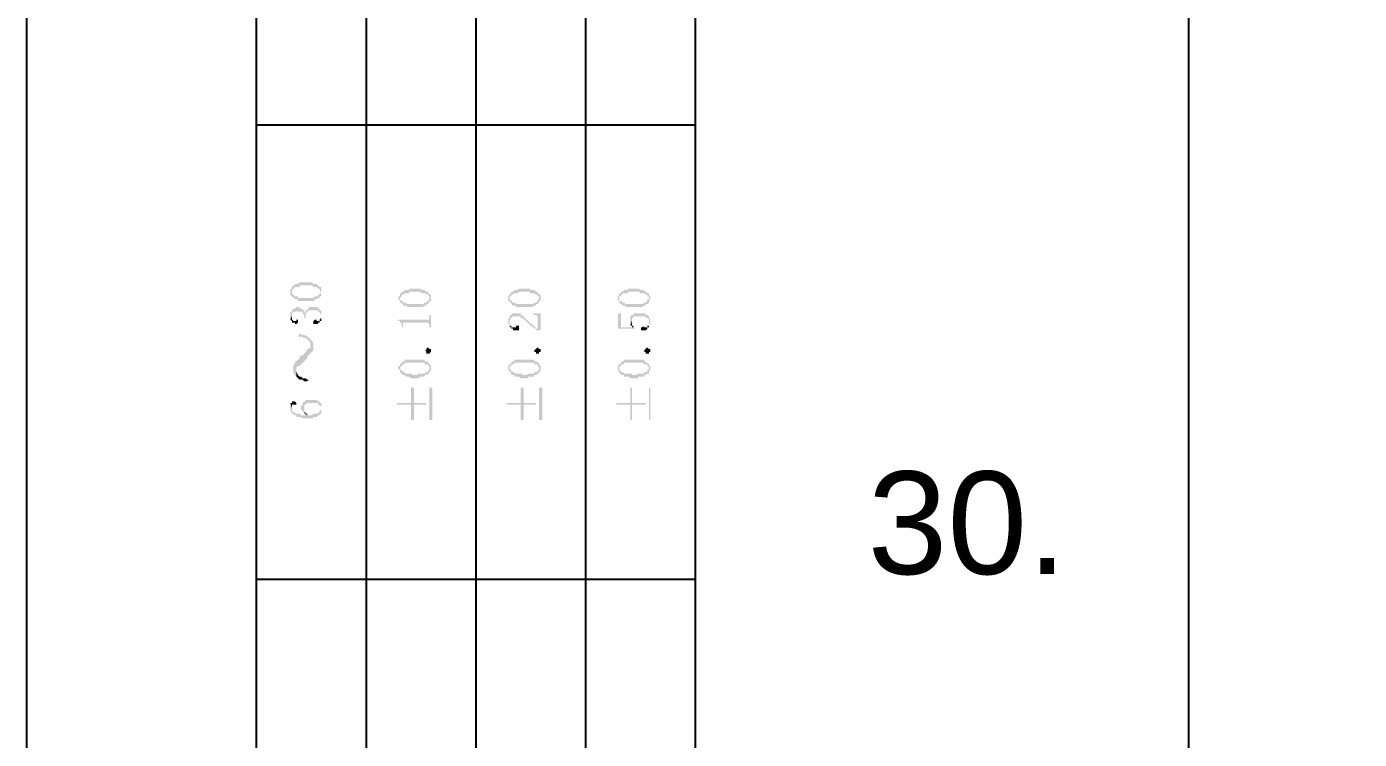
# Model space of a CAD drawing. Header units: millimetres. Extents: x 7018 to 13530, y 4187 to 5692.
# Drawn here: x 9367.76 to 9406.68, y 5013 to 5033.81 of the extents above; entities that cross this region are included whole.
import ezdxf

# ---------------------------------------------------------------- set-up
doc = ezdxf.new("R2010")
doc.units = ezdxf.units.MM
doc.styles.get("Standard").update_dxf_attribs({"font": 'arial.ttf'})

msp = doc.modelspace()

# ---------------------------------------------------------------- hatches: boundary and pattern name
at = {"transparency": 33554559}
for points in [[(9375.462, 5026.07), (9375.462, 5026.025), (9375.462, 5025.98), (9375.462, 5025.98), (9375.507, 5025.935), (9375.507, 5026.07), (9375.507, 5026.115), (9375.507, 5026.115), (9375.553, 5026.16), (9375.553, 5026.16), (9375.598, 5026.205), (9375.733, 5026.205), (9375.733, 5026.251), (9376.094, 5026.251), (9376.139, 5026.205), (9376.229, 5026.205), (9376.275, 5026.16), (9376.32, 5026.16), (9376.32, 5026.115), (9376.32, 5026.07), (9376.365, 5026.07), (9376.365, 5026.205), (9376.32, 5026.205), (9376.275, 5026.251), (9376.275, 5026.251), (9376.229, 5026.296), (9376.139, 5026.296), (9376.094, 5026.341), (9375.733, 5026.341), (9375.688, 5026.296), (9375.598, 5026.296), (9375.598, 5026.251), (9375.553, 5026.251), (9375.507, 5026.205), (9375.507, 5026.16), (9375.462, 5026.16)], [(9375.507, 5025.935), (9375.507, 5025.935), (9375.553, 5025.89), (9375.598, 5025.89), (9375.598, 5025.844), (9375.688, 5025.844), (9375.688, 5025.799), (9376.139, 5025.799), (9376.184, 5025.844), (9376.229, 5025.844), (9376.275, 5025.89), (9376.32, 5025.89), (9376.32, 5025.935), (9376.365, 5025.935), (9376.365, 5025.98), (9376.365, 5026.025), (9376.365, 5026.07), (9376.365, 5026.115), (9376.365, 5026.16), (9376.365, 5026.205), (9376.365, 5026.025), (9376.32, 5026.025), (9376.32, 5025.98), (9376.275, 5025.98), (9376.275, 5025.935), (9376.184, 5025.935), (9376.139, 5025.89), (9375.688, 5025.89), (9375.688, 5025.935), (9375.598, 5025.935), (9375.553, 5025.98), (9375.553, 5025.98), (9375.507, 5026.025), (9375.507, 5026.07)], [(9378.621, 5025.89), (9378.621, 5025.844), (9378.667, 5025.799), (9378.667, 5025.754), (9378.667, 5025.89), (9378.667, 5025.89), (9378.712, 5025.935), (9378.712, 5025.98), (9378.757, 5025.98), (9378.802, 5026.025), (9378.937, 5026.025), (9378.937, 5026.07), (9379.253, 5026.07), (9379.298, 5026.025), (9379.434, 5026.025), (9379.434, 5025.98), (9379.479, 5025.98), (9379.524, 5025.935), (9379.524, 5025.89), (9379.524, 5026.025), (9379.479, 5026.025), (9379.479, 5026.07), (9379.434, 5026.07), (9379.389, 5026.115), (9379.298, 5026.115), (9379.253, 5026.16), (9378.937, 5026.16), (9378.937, 5026.115), (9378.802, 5026.115), (9378.757, 5026.07), (9378.712, 5026.07), (9378.712, 5026.025), (9378.667, 5026.025), (9378.667, 5025.98), (9378.667, 5025.935), (9378.621, 5025.935)], [(9378.667, 5025.754), (9378.712, 5025.754), (9378.712, 5025.709), (9378.757, 5025.709), (9378.757, 5025.664), (9378.847, 5025.664), (9378.892, 5025.619), (9379.344, 5025.619), (9379.344, 5025.664), (9379.434, 5025.664), (9379.434, 5025.709), (9379.479, 5025.709), (9379.524, 5025.754), (9379.524, 5025.799), (9379.569, 5025.799), (9379.569, 5025.844), (9379.569, 5025.89), (9379.569, 5025.935), (9379.569, 5025.98), (9379.524, 5025.98), (9379.524, 5026.025), (9379.524, 5025.844), (9379.524, 5025.844), (9379.479, 5025.799), (9379.479, 5025.799), (9379.434, 5025.754), (9379.389, 5025.754), (9379.344, 5025.709), (9378.847, 5025.709), (9378.847, 5025.754), (9378.757, 5025.754), (9378.757, 5025.799), (9378.712, 5025.799), (9378.667, 5025.844), (9378.667, 5025.89)], [(9381.826, 5025.89), (9381.826, 5025.799), (9381.871, 5025.799), (9381.871, 5025.754), (9381.871, 5025.89), (9381.871, 5025.935), (9381.916, 5025.935), (9381.916, 5025.98), (9381.961, 5025.98), (9382.006, 5026.025), (9382.097, 5026.025), (9382.142, 5026.07), (9382.458, 5026.07), (9382.458, 5026.025), (9382.593, 5026.025), (9382.638, 5025.98), (9382.683, 5025.98), (9382.683, 5025.935), (9382.729, 5025.935), (9382.729, 5025.89), (9382.729, 5026.025), (9382.683, 5026.025), (9382.683, 5026.07), (9382.638, 5026.07), (9382.593, 5026.115), (9382.458, 5026.115), (9382.458, 5026.16), (9382.142, 5026.16), (9382.097, 5026.115), (9382.006, 5026.115), (9381.961, 5026.07), (9381.916, 5026.07), (9381.916, 5026.025), (9381.871, 5026.025), (9381.871, 5025.98), (9381.871, 5025.98), (9381.826, 5025.935)], [(9381.871, 5025.754), (9381.916, 5025.754), (9381.916, 5025.709), (9381.916, 5025.709), (9381.961, 5025.664), (9382.052, 5025.664), (9382.052, 5025.619), (9382.548, 5025.619), (9382.548, 5025.664), (9382.638, 5025.664), (9382.638, 5025.709), (9382.683, 5025.709), (9382.729, 5025.754), (9382.729, 5025.799), (9382.774, 5025.799), (9382.774, 5025.844), (9382.774, 5025.89), (9382.774, 5025.935), (9382.774, 5025.98), (9382.729, 5025.98), (9382.729, 5026.025), (9382.729, 5025.844), (9382.683, 5025.844), (9382.683, 5025.799), (9382.683, 5025.799), (9382.638, 5025.754), (9382.593, 5025.754), (9382.548, 5025.709), (9382.052, 5025.709), (9382.052, 5025.754), (9381.961, 5025.754), (9381.916, 5025.799), (9381.916, 5025.799), (9381.871, 5025.844), (9381.871, 5025.89)], [(9385.03, 5025.89), (9385.03, 5025.799), (9385.075, 5025.799), (9385.075, 5025.754), (9385.075, 5025.89), (9385.075, 5025.935), (9385.121, 5025.935), (9385.121, 5025.98), (9385.166, 5025.98), (9385.166, 5026.025), (9385.301, 5026.025), (9385.346, 5026.07), (9385.662, 5026.07), (9385.662, 5026.025), (9385.798, 5026.025), (9385.843, 5025.98), (9385.888, 5025.98), (9385.888, 5025.935), (9385.933, 5025.935), (9385.933, 5025.89), (9385.933, 5026.025), (9385.888, 5026.025), (9385.843, 5026.07), (9385.798, 5026.07), (9385.798, 5026.115), (9385.662, 5026.115), (9385.662, 5026.16), (9385.346, 5026.16), (9385.301, 5026.115), (9385.211, 5026.115), (9385.166, 5026.07), (9385.121, 5026.07), (9385.121, 5026.025), (9385.075, 5026.025), (9385.075, 5025.98), (9385.075, 5025.98), (9385.03, 5025.935)], [(9385.075, 5025.754), (9385.075, 5025.754), (9385.121, 5025.709), (9385.121, 5025.709), (9385.166, 5025.664), (9385.256, 5025.664), (9385.256, 5025.619), (9385.752, 5025.619), (9385.752, 5025.664), (9385.843, 5025.664), (9385.843, 5025.709), (9385.888, 5025.709), (9385.933, 5025.754), (9385.933, 5025.799), (9385.933, 5025.799), (9385.978, 5025.844), (9385.978, 5025.89), (9385.978, 5025.935), (9385.978, 5025.935), (9385.933, 5025.98), (9385.933, 5026.025), (9385.933, 5025.844), (9385.888, 5025.844), (9385.888, 5025.799), (9385.888, 5025.799), (9385.843, 5025.754), (9385.798, 5025.754), (9385.752, 5025.709), (9385.256, 5025.709), (9385.211, 5025.754), (9385.166, 5025.754), (9385.121, 5025.799), (9385.075, 5025.799), (9385.075, 5025.844), (9385.075, 5025.89)], [(9375.462, 5025.348), (9375.462, 5025.258), (9375.462, 5025.258), (9375.507, 5025.348), (9375.507, 5025.393), (9375.507, 5025.438), (9375.507, 5025.438), (9375.553, 5025.483), (9375.643, 5025.483), (9375.688, 5025.529), (9375.688, 5025.483), (9375.823, 5025.483), (9375.823, 5025.438), (9375.823, 5025.438), (9375.868, 5025.393), (9375.868, 5025.348), (9375.868, 5025.303), (9375.914, 5025.303), (9375.914, 5025.348), (9375.914, 5025.438), (9375.914, 5025.438), (9375.959, 5025.483), (9375.959, 5025.483), (9376.004, 5025.529), (9376.275, 5025.529), (9376.275, 5025.483), (9376.32, 5025.483), (9376.32, 5025.438), (9376.32, 5025.438), (9376.365, 5025.393), (9376.365, 5025.348), (9376.365, 5025.529), (9376.32, 5025.529), (9376.32, 5025.574), (9376.275, 5025.574), (9376.275, 5025.619), (9376.004, 5025.619), (9376.004, 5025.574), (9375.959, 5025.574), (9375.959, 5025.529), (9375.914, 5025.529), (9375.914, 5025.483), (9375.914, 5025.483), (9375.868, 5025.438), (9375.868, 5025.529), (9375.823, 5025.529), (9375.823, 5025.574), (9375.733, 5025.574), (9375.733, 5025.619), (9375.643, 5025.619), (9375.598, 5025.574), (9375.553, 5025.574), (9375.507, 5025.529), (9375.507, 5025.483), (9375.462, 5025.483), (9375.462, 5025.438), (9375.462, 5025.393)], [(9375.462, 5025.258), (9375.507, 5025.213), (9375.507, 5025.167), (9375.598, 5025.167), (9375.598, 5025.122), (9375.643, 5025.122), (9375.688, 5025.167), (9375.688, 5025.213), (9375.688, 5025.258), (9375.643, 5025.258), (9375.643, 5025.213), (9375.553, 5025.213), (9375.507, 5025.258), (9375.507, 5025.303), (9375.507, 5025.348)], [(9376.139, 5025.167), (9376.139, 5025.122), (9376.275, 5025.122), (9376.275, 5025.167), (9376.32, 5025.167), (9376.32, 5025.213), (9376.365, 5025.213), (9376.365, 5025.258), (9376.365, 5025.348), (9376.365, 5025.393), (9376.365, 5025.438), (9376.365, 5025.483), (9376.365, 5025.348), (9376.365, 5025.303), (9376.365, 5025.303), (9376.32, 5025.258), (9376.32, 5025.213), (9376.229, 5025.213), (9376.229, 5025.258), (9376.184, 5025.258), (9376.139, 5025.213), (9376.139, 5025.213)], [(9378.621, 5025.258), (9378.621, 5025.213), (9378.667, 5025.213), (9378.667, 5025.167), (9378.712, 5025.167), (9378.712, 5025.122), (9378.712, 5025.077), (9378.712, 5025.032), (9378.757, 5025.032), (9378.757, 5025.122), (9378.757, 5025.167), (9379.479, 5025.167), (9379.524, 5025.122), (9379.524, 5025.077), (9379.524, 5025.032), (9379.569, 5025.032), (9379.569, 5025.393), (9379.524, 5025.393), (9379.524, 5025.303), (9379.524, 5025.258), (9379.434, 5025.258)], [(9381.826, 5025.213), (9381.826, 5025.167), (9381.826, 5025.122), (9381.871, 5025.077), (9381.871, 5025.213), (9381.871, 5025.258), (9381.871, 5025.258), (9381.916, 5025.303), (9381.916, 5025.303), (9381.961, 5025.348), (9382.187, 5025.348), (9382.187, 5025.303), (9382.277, 5025.303), (9382.277, 5025.258), (9382.322, 5025.258), (9382.322, 5025.213), (9382.367, 5025.213), (9382.367, 5025.167), (9382.413, 5025.167), (9382.413, 5025.122), (9382.458, 5025.122), (9382.458, 5025.077), (9382.503, 5025.077), (9382.548, 5025.032), (9382.548, 5025.032), (9382.593, 5024.987), (9382.638, 5024.987), (9382.638, 5024.942), (9382.683, 5024.942), (9382.683, 5024.987), (9382.638, 5024.987), (9382.638, 5025.032), (9382.593, 5025.032), (9382.593, 5025.077), (9382.548, 5025.077), (9382.548, 5025.122), (9382.503, 5025.122), (9382.458, 5025.167), (9382.458, 5025.167), (9382.413, 5025.213), (9382.413, 5025.213), (9382.367, 5025.258), (9382.367, 5025.258), (9382.322, 5025.303), (9382.322, 5025.303), (9382.277, 5025.348), (9382.277, 5025.348), (9382.232, 5025.393), (9382.187, 5025.393), (9382.187, 5025.438), (9381.961, 5025.438), (9381.916, 5025.393), (9381.871, 5025.393), (9381.871, 5025.348), (9381.871, 5025.303), (9381.826, 5025.303)], [(9381.871, 5025.077), (9381.871, 5025.032), (9381.916, 5025.032), (9381.916, 5024.987), (9381.961, 5024.987), (9381.961, 5024.942), (9382.142, 5024.942), (9382.142, 5024.987), (9382.142, 5025.032), (9382.142, 5025.077), (9382.052, 5025.077), (9382.052, 5025.032), (9381.916, 5025.032), (9381.916, 5025.077), (9381.871, 5025.077), (9381.871, 5025.167), (9381.871, 5025.167)], [(9382.548, 5025.438), (9382.548, 5025.438), (9382.593, 5025.393), (9382.638, 5025.393), (9382.683, 5025.348), (9382.683, 5024.942), (9382.774, 5024.942), (9382.774, 5025.438)], [(9385.03, 5025.438), (9385.03, 5024.987), (9385.527, 5024.987), (9385.527, 5025.032), (9385.121, 5025.032), (9385.121, 5025.438)], [(9385.391, 5025.213), (9385.391, 5025.167), (9385.391, 5025.122), (9385.391, 5025.077), (9385.391, 5025.077), (9385.436, 5025.213), (9385.436, 5025.258), (9385.436, 5025.303), (9385.482, 5025.303), (9385.482, 5025.348), (9385.843, 5025.348), (9385.843, 5025.303), (9385.888, 5025.303), (9385.933, 5025.258), (9385.933, 5025.032), (9385.933, 5025.122), (9385.978, 5025.122), (9385.978, 5025.167), (9385.978, 5025.258), (9385.978, 5025.258), (9385.933, 5025.303), (9385.933, 5025.348), (9385.933, 5025.348), (9385.888, 5025.393), (9385.843, 5025.393), (9385.843, 5025.438), (9385.482, 5025.438), (9385.482, 5025.393), (9385.436, 5025.393), (9385.391, 5025.348), (9385.391, 5025.258), (9385.391, 5025.258)], [(9385.391, 5025.077), (9385.436, 5025.077), (9385.436, 5025.032), (9385.482, 5025.032), (9385.482, 5025.077), (9385.436, 5025.077), (9385.436, 5025.122), (9385.436, 5025.213)], [(9385.707, 5024.987), (9385.707, 5024.942), (9385.843, 5024.942), (9385.888, 5024.987), (9385.888, 5025.032), (9385.933, 5025.032), (9385.933, 5025.167), (9385.933, 5025.122), (9385.933, 5025.077), (9385.888, 5025.077), (9385.888, 5025.032), (9385.798, 5025.032), (9385.752, 5025.077), (9385.752, 5025.032), (9385.707, 5025.032)], [(9375.688, 5024.761), (9375.778, 5024.761), (9375.868, 5024.716), (9375.914, 5024.716), (9375.959, 5024.671), (9375.959, 5024.671), (9376.004, 5024.626), (9376.049, 5024.581), (9376.049, 5024.265), (9376.049, 5024.265), (9376.094, 5024.31), (9376.139, 5024.355), (9376.139, 5024.581), (9376.094, 5024.626), (9376.049, 5024.671), (9376.049, 5024.716), (9376.004, 5024.716), (9375.959, 5024.761), (9375.868, 5024.806), (9375.823, 5024.806), (9375.733, 5024.852)], [(9375.553, 5023.813), (9375.553, 5023.723), (9375.598, 5023.633), (9375.643, 5023.588), (9375.643, 5023.768), (9375.643, 5023.859), (9375.688, 5023.904), (9375.733, 5023.904), (9375.778, 5023.949), (9375.823, 5023.994), (9375.868, 5024.039), (9375.914, 5024.084), (9375.959, 5024.129), (9375.959, 5024.175), (9376.004, 5024.22), (9376.049, 5024.265), (9376.049, 5024.49), (9376.049, 5024.445), (9376.004, 5024.4), (9375.959, 5024.4), (9375.914, 5024.31), (9375.868, 5024.265), (9375.868, 5024.265), (9375.823, 5024.22), (9375.733, 5024.175), (9375.733, 5024.129), (9375.688, 5024.084), (9375.643, 5024.039), (9375.598, 5024.039), (9375.598, 5023.994), (9375.553, 5023.904), (9375.553, 5023.859)], [(9379.569, 5024.355), (9379.569, 5024.31), (9379.569, 5024.31), (9379.524, 5024.265), (9379.434, 5024.265), (9379.434, 5024.31), (9379.434, 5024.31), (9379.389, 5024.355), (9379.434, 5024.355), (9379.434, 5024.4), (9379.434, 5024.4), (9379.479, 5024.445), (9379.479, 5024.445), (9379.524, 5024.4), (9379.569, 5024.4), (9379.569, 5024.355)], [(9382.774, 5024.355), (9382.774, 5024.31), (9382.729, 5024.31), (9382.729, 5024.265), (9382.638, 5024.265), (9382.638, 5024.31), (9382.593, 5024.31), (9382.593, 5024.355), (9382.593, 5024.355), (9382.638, 5024.4), (9382.638, 5024.4), (9382.683, 5024.445), (9382.683, 5024.445), (9382.729, 5024.4), (9382.774, 5024.4), (9382.774, 5024.355)], [(9385.978, 5024.355), (9385.978, 5024.31), (9385.933, 5024.31), (9385.933, 5024.265), (9385.843, 5024.265), (9385.843, 5024.31), (9385.798, 5024.31), (9385.798, 5024.355), (9385.798, 5024.355), (9385.843, 5024.4), (9385.843, 5024.4), (9385.888, 5024.445), (9385.888, 5024.445), (9385.933, 5024.4), (9385.978, 5024.4), (9385.978, 5024.355)], [(9378.621, 5023.813), (9378.621, 5023.813), (9378.667, 5023.768), (9378.667, 5023.723), (9378.667, 5023.859), (9378.667, 5023.859), (9378.712, 5023.904), (9378.712, 5023.904), (9378.757, 5023.949), (9378.802, 5023.949), (9378.802, 5023.994), (9379.389, 5023.994), (9379.389, 5023.949), (9379.479, 5023.949), (9379.479, 5023.904), (9379.524, 5023.904), (9379.524, 5023.859), (9379.524, 5023.813), (9379.524, 5023.994), (9379.479, 5023.994), (9379.434, 5024.039), (9379.389, 5024.039), (9379.389, 5024.084), (9378.802, 5024.084), (9378.802, 5024.039), (9378.757, 5024.039), (9378.712, 5023.994), (9378.712, 5023.994), (9378.667, 5023.949), (9378.667, 5023.904), (9378.621, 5023.904), (9378.621, 5023.859)], [(9378.667, 5023.723), (9378.712, 5023.678), (9378.712, 5023.678), (9378.757, 5023.633), (9378.802, 5023.633), (9378.847, 5023.588), (9378.937, 5023.588), (9378.983, 5023.543), (9379.208, 5023.543), (9379.253, 5023.588), (9379.389, 5023.588), (9379.389, 5023.633), (9379.434, 5023.633), (9379.479, 5023.678), (9379.524, 5023.678), (9379.524, 5023.723), (9379.524, 5023.723), (9379.569, 5023.768), (9379.569, 5023.813), (9379.569, 5023.859), (9379.569, 5023.904), (9379.569, 5023.904), (9379.524, 5023.949), (9379.524, 5023.813), (9379.524, 5023.768), (9379.479, 5023.768), (9379.479, 5023.723), (9379.434, 5023.723), (9379.389, 5023.678), (9379.208, 5023.678), (9379.163, 5023.633), (9379.028, 5023.633), (9379.028, 5023.678), (9378.802, 5023.678), (9378.802, 5023.723), (9378.757, 5023.723), (9378.712, 5023.768), (9378.712, 5023.768), (9378.667, 5023.813), (9378.667, 5023.813)], [(9381.826, 5023.813), (9381.826, 5023.768), (9381.871, 5023.768), (9381.871, 5023.723), (9381.871, 5023.859), (9381.871, 5023.904), (9381.916, 5023.904), (9381.916, 5023.949), (9382.006, 5023.949), (9382.006, 5023.994), (9382.593, 5023.994), (9382.593, 5023.949), (9382.683, 5023.949), (9382.683, 5023.904), (9382.683, 5023.904), (9382.729, 5023.859), (9382.729, 5023.813), (9382.729, 5023.994), (9382.683, 5023.994), (9382.638, 5024.039), (9382.593, 5024.039), (9382.593, 5024.084), (9382.006, 5024.084), (9382.006, 5024.039), (9381.961, 5024.039), (9381.916, 5023.994), (9381.916, 5023.994), (9381.871, 5023.949), (9381.871, 5023.949), (9381.826, 5023.904), (9381.826, 5023.859)], [(9381.871, 5023.723), (9381.916, 5023.678), (9381.916, 5023.633), (9382.006, 5023.633), (9382.006, 5023.588), (9382.142, 5023.588), (9382.187, 5023.543), (9382.413, 5023.543), (9382.413, 5023.588), (9382.593, 5023.588), (9382.593, 5023.633), (9382.638, 5023.633), (9382.683, 5023.678), (9382.729, 5023.678), (9382.729, 5023.723), (9382.729, 5023.723), (9382.774, 5023.768), (9382.774, 5023.813), (9382.774, 5023.859), (9382.774, 5023.904), (9382.774, 5023.904), (9382.729, 5023.949), (9382.729, 5023.813), (9382.729, 5023.813), (9382.683, 5023.768), (9382.683, 5023.723), (9382.593, 5023.723), (9382.593, 5023.678), (9382.413, 5023.678), (9382.367, 5023.633), (9382.232, 5023.633), (9382.232, 5023.678), (9382.006, 5023.678), (9382.006, 5023.723), (9381.916, 5023.723), (9381.916, 5023.768), (9381.916, 5023.768), (9381.871, 5023.813), (9381.871, 5023.813)], [(9385.03, 5023.813), (9385.03, 5023.768), (9385.03, 5023.768), (9385.075, 5023.723), (9385.075, 5023.859), (9385.075, 5023.904), (9385.121, 5023.904), (9385.121, 5023.949), (9385.211, 5023.949), (9385.211, 5023.994), (9385.752, 5023.994), (9385.798, 5023.949), (9385.888, 5023.949), (9385.888, 5023.904), (9385.888, 5023.904), (9385.933, 5023.859), (9385.933, 5023.813), (9385.933, 5023.949), (9385.888, 5023.994), (9385.843, 5023.994), (9385.843, 5024.039), (9385.798, 5024.039), (9385.798, 5024.084), (9385.211, 5024.084), (9385.211, 5024.039), (9385.166, 5024.039), (9385.121, 5023.994), (9385.121, 5023.994), (9385.075, 5023.949), (9385.075, 5023.949), (9385.03, 5023.904), (9385.03, 5023.859)], [(9385.075, 5023.723), (9385.075, 5023.678), (9385.121, 5023.678), (9385.121, 5023.633), (9385.211, 5023.633), (9385.211, 5023.588), (9385.346, 5023.588), (9385.391, 5023.543), (9385.617, 5023.543), (9385.617, 5023.588), (9385.798, 5023.588), (9385.798, 5023.633), (9385.843, 5023.633), (9385.888, 5023.678), (9385.933, 5023.678), (9385.933, 5023.723), (9385.933, 5023.768), (9385.978, 5023.768), (9385.978, 5023.813), (9385.978, 5023.859), (9385.978, 5023.904), (9385.933, 5023.904), (9385.933, 5023.949), (9385.933, 5023.813), (9385.933, 5023.813), (9385.888, 5023.768), (9385.888, 5023.723), (9385.798, 5023.723), (9385.798, 5023.678), (9385.572, 5023.678), (9385.572, 5023.633), (9385.436, 5023.633), (9385.436, 5023.678), (9385.211, 5023.678), (9385.166, 5023.723), (9385.121, 5023.723), (9385.121, 5023.768), (9385.075, 5023.768), (9385.075, 5023.813), (9385.075, 5023.813)], [(9375.643, 5023.588), (9375.643, 5023.588), (9375.688, 5023.543), (9375.733, 5023.498), (9375.823, 5023.498), (9375.868, 5023.452), (9375.959, 5023.452), (9376.004, 5023.498), (9375.959, 5023.498), (9375.914, 5023.543), (9375.823, 5023.543), (9375.778, 5023.588), (9375.733, 5023.588), (9375.688, 5023.633), (9375.643, 5023.723), (9375.643, 5023.768)], [(9378.576, 5022.821), (9378.576, 5022.775), (9378.983, 5022.775), (9378.983, 5022.324), (9379.073, 5022.324), (9379.073, 5022.775), (9379.434, 5022.775), (9379.434, 5022.821), (9379.073, 5022.821), (9379.073, 5023.272), (9378.983, 5023.272), (9378.983, 5022.821)], [(9379.614, 5022.324), (9379.614, 5023.272), (9379.524, 5023.272), (9379.524, 5022.324)], [(9381.781, 5022.821), (9381.781, 5022.775), (9382.187, 5022.775), (9382.187, 5022.324), (9382.277, 5022.324), (9382.277, 5022.775), (9382.638, 5022.775), (9382.638, 5022.821), (9382.277, 5022.821), (9382.277, 5023.272), (9382.187, 5023.272), (9382.187, 5022.821)], [(9382.819, 5022.324), (9382.819, 5023.272), (9382.729, 5023.272), (9382.729, 5022.324)], [(9384.985, 5022.821), (9384.985, 5022.775), (9385.391, 5022.775), (9385.391, 5022.324), (9385.436, 5022.324), (9385.436, 5022.775), (9385.843, 5022.775), (9385.843, 5022.821), (9385.436, 5022.821), (9385.436, 5023.272), (9385.391, 5023.272), (9385.391, 5022.821)], [(9385.978, 5022.324), (9385.978, 5023.272), (9385.933, 5023.272), (9385.933, 5022.324)], [(9375.462, 5022.821), (9375.507, 5022.685), (9375.507, 5022.73), (9375.507, 5022.775), (9375.643, 5022.775), (9375.643, 5022.821), (9375.643, 5022.821), (9375.598, 5022.866), (9375.507, 5022.866), (9375.507, 5022.821)], [(9375.462, 5022.73), (9375.462, 5022.64), (9375.462, 5022.595), (9375.462, 5022.595), (9375.507, 5022.55), (9375.507, 5022.505), (9375.553, 5022.505), (9375.598, 5022.46), (9375.643, 5022.46), (9375.643, 5022.414), (9375.778, 5022.414), (9375.823, 5022.369), (9376.139, 5022.369), (9376.139, 5022.414), (9376.229, 5022.414), (9376.275, 5022.46), (9376.32, 5022.46), (9376.32, 5022.505), (9376.365, 5022.505), (9376.365, 5022.685), (9376.365, 5022.64), (9376.365, 5022.64), (9376.32, 5022.595), (9376.32, 5022.55), (9376.275, 5022.55), (9376.275, 5022.505), (9376.139, 5022.505), (9376.094, 5022.46), (9376.004, 5022.46), (9375.959, 5022.505), (9375.959, 5022.505), (9375.914, 5022.46), (9375.778, 5022.46), (9375.733, 5022.505), (9375.598, 5022.505), (9375.598, 5022.55), (9375.553, 5022.55), (9375.507, 5022.595), (9375.507, 5022.64), (9375.507, 5022.685), (9375.507, 5022.685), (9375.462, 5022.821), (9375.462, 5022.775)], [(9375.778, 5022.685), (9375.778, 5022.64), (9375.823, 5022.595), (9375.823, 5022.55), (9375.868, 5022.55), (9375.868, 5022.685), (9375.868, 5022.73), (9375.868, 5022.775), (9375.914, 5022.775), (9375.959, 5022.821), (9376.275, 5022.821), (9376.275, 5022.775), (9376.32, 5022.775), (9376.32, 5022.73), (9376.365, 5022.73), (9376.365, 5022.685), (9376.365, 5022.55), (9376.365, 5022.595), (9376.365, 5022.685), (9376.365, 5022.775), (9376.365, 5022.821), (9376.32, 5022.821), (9376.32, 5022.866), (9376.275, 5022.866), (9376.229, 5022.911), (9375.914, 5022.911), (9375.914, 5022.866), (9375.868, 5022.866), (9375.823, 5022.821), (9375.823, 5022.775), (9375.823, 5022.775), (9375.778, 5022.73), (9375.778, 5022.73)], [(9375.868, 5022.55), (9375.868, 5022.505), (9375.914, 5022.505), (9375.914, 5022.46), (9375.959, 5022.505), (9375.914, 5022.505), (9375.914, 5022.55), (9375.868, 5022.55), (9375.868, 5022.595), (9375.868, 5022.64), (9375.868, 5022.685)]]:
    msp.add_hatch(color=256, dxfattribs=at).paths.add_polyline_path(points)

# ---------------------------------------------------------------- linework, layer by layer
for p, q in [((9374.469, 5242.873), (9374.469, 4956.132)), ((9401.694, 5242.873), (9401.694, 4986.912))]:
    msp.add_line(p, q)
msp.add_lwpolyline([(9787.763, 4951.873), (9787.763, 5248.873), (9367.763, 5248.873), (9367.763, 4951.873)], close=True)
for points in [[(9387.287, 5242.873), (9387.287, 4956.132)], [(9377.674, 5070.48), (9377.674, 4977.463)], [(9380.878, 5070.48), (9380.878, 4977.463)], [(9384.082, 5070.48), (9384.082, 4977.463)], [(9374.469, 5030.944), (9387.287, 5030.944)], [(9374.469, 5017.676), (9387.287, 5017.676)]]:
    msp.add_lwpolyline(points)

# ---------------------------------------------------------------- texts
at = {"insert": (9395.233, 5019.302), "char_height": 2.9997, "width": 34.34827, "attachment_point": 5}
msp.add_mtext('30.', dxfattribs=at)

doc.saveas('drawing.dxf')
